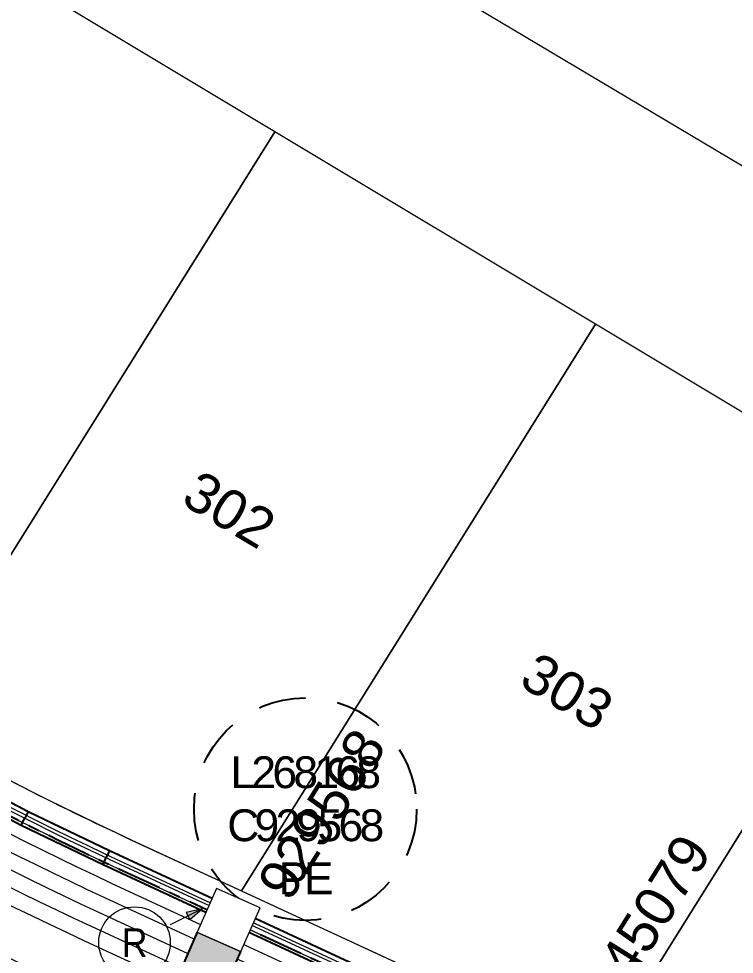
# Model space of a CAD drawing. Header units: metres. Extents: x 264965 to 265706, y 6180501 to 6181430.
# Drawn here: x 265514.9 to 265559.9, y 6181145.9 to 6181204.7 of the extents above; entities that cross this region are included whole.
import ezdxf
from ezdxf.enums import TextEntityAlignment as Align

# ---------------------------------------------------------------- set-up
doc = ezdxf.new("R2010")
doc.units = ezdxf.units.M
doc.linetypes.add('Cable Exist UG', pattern=[7, 4, -1, 1, -1])
doc.linetypes.add('Dash', pattern=[5, 3, -2])
doc.layers.get('0').update_dxf_attribs({"color": 6})
for name, color, linetype, lineweight in [('_User Miscellaneous1', 30, 'Continuous', 13), ('_User Miscellaneous10', 241, 'Continuous', 13), ('_User Miscellaneous8', 196, 'Continuous', 13), ('_User_LV_Exist', 5, 'Continuous', 25), ('_User_SL_Exist', 4, 'Continuous', 25), ('Cadastre Developer_SP_NEW', 92, 'Continuous', 15)]:
    doc.layers.add(name, color=color, linetype=linetype, lineweight=lineweight)
doc.layers.add('_User Miscellaneous12', color=252, linetype='Continuous', lineweight=13, plot=False, transparency=0.5)
doc.layers.add('UG_Details_SP_MISC', color=7, linetype='Continuous')
doc.styles.add('ARIAL', font='arial.ttf', dxfattribs={"height": 2})
doc.styles.add('COLUMN_LABEL', font='arial.ttf', dxfattribs={"height": 2})
doc.styles.add('POLE_LABEL', font='arial.ttf', dxfattribs={"height": 2})
doc.styles.get("Standard").update_dxf_attribs({"font": 'arial.ttf'})

# ---------------------------------------------------------------- blocks, each defined once
blk = doc.blocks.new('PILLAR_EXT')
blk.add_hatch(color=256).paths.add_polyline_path([(-2.5, 1), (-2.5, -1), (2.5, -1), (2.5, 1)])
for p, q in [((0, 1), (0, -1)), ((-2.5, 0), (2.5, 0))]:
    blk.add_line(p, q)
at = {"ltscale": 10}
blk.add_line((2.5, 0), (-2.5, 0), dxfattribs=at)
blk.add_lwpolyline([(-2.5, -1), (-1.25, -1), (1.25, -1), (2.5, -1), (2.5, 1), (-2.5, 1)], close=True)
at = {"width": 0.9, "flags": 8}
blk.add_attdef('ASSET_NUM', text='', height=2, rotation=90, dxfattribs=at).set_placement((-2, 4), align=Align.MIDDLE_LEFT)
for tag, p, flags in [('OWNED_BY', (0, -0.2), 9), ('STATE', (0, -0.4), 9), ('SUPPORT_TYPE', (0, -0.6), 9), ('USAGE', (0, -0.8), 9), ('LEGEND', (0, -1), 9), ('LOCATION', (0, -1.2), 9), ('STREETNAME', (0, -1.8), 9), ('NOTES', (0, -1.4), 9), ('PARENT', (0, -1.6), 9), ('SUBURB', (0, -2), 1)]:
    blk.add_attdef(tag, p, '', height=0.2, dxfattribs=dict(flags=flags))
blk = doc.blocks.new('*U206')
at = {"width": 0.9, "flags": 8}
blk.add_attdef('ASSET_NUM', text='', height=2, dxfattribs=at).set_placement((4, 2), align=Align.MIDDLE_LEFT)
at = {"flags": 1}
blk.add_attdef('Z', (-2.351, -1.813), '', height=0.2, rotation=270, dxfattribs=at)
at = {"flags": 9}
for tag, p in [('NOTES', (-2, -1.813)), ('SUBURB', (-1.8, -1.813)), ('STREETNAME', (-1.6, -1.813)), ('LOCATION', (-1.4, -1.813)), ('LEGEND', (-1.2, -1.813)), ('USAGE', (-1, -1.813)), ('STATE', (-0.8, -1.813)), ('OWNED_BY', (-0.6, -1.813)), ('COLUMN_TYPE', (-0.4, -1.813)), ('STREET_CODE', (-0.2, -1.813)), ('STRUCTURE_PLANT_NUMBER', (0.031, -1.813))]:
    blk.add_attdef(tag, text='', height=0.2, rotation=270, dxfattribs=at).set_placement(p, align=Align.MIDDLE_LEFT)
at = {"ltscale": 10}
blk.add_wipeout([(1.512, -1.488), (-1.488, -1.512), (-1.512, 1.488), (1.488, 1.512)], dxfattribs=at)
blk.add_lwpolyline([(-1.488, -1.512), (1.512, -1.488), (1.488, 1.512), (-1.512, 1.488)], close=True)
blk = doc.blocks.new('*U455')
h = blk.add_hatch(color=256)
h.dxf.hatch_style = 1
h.paths.add_polyline_path([(0.06, -3.758), (-0.439, -3.733), (-0.24, -4.744)])
blk.add_line((-0.24, -4.744), (-0.126, -2.497))
at = {"flags": 128}
blk.add_lwpolyline([(0.06, -3.758), (-0.439, -3.733), (-0.24, -4.744), (0.06, -3.758)], dxfattribs=at)
blk.add_circle((0, 0), 2.25)
at = {"width": 0.9}
blk.add_attdef('CODE', text='', height=1.8, dxfattribs=at).set_placement((0, 0), align=Align.MIDDLE_CENTER)
at = {"flags": 1}
blk.add_attdef('Z', (0, 0), '', height=0.2, dxfattribs=at)
blk = doc.blocks.new('COLUMN_EXT')
blk.add_hatch(color=256).paths.add_polyline_path([(1.5, -1.5), (1.5, 1.5), (-1.5, 1.5), (-1.5, -1.5)])
blk.add_lwpolyline([(1.5, 1.5), (-1.5, 1.5), (-1.5, -1.5), (1.5, -1.5)], close=True)
at = {"flags": 9}
for tag, p in [('SUBURB', (-1.813, 1.8)), ('NOTES', (-1.813, 2)), ('STREETNAME', (-1.813, 1.6)), ('LOCATION', (-1.813, 1.4)), ('LEGEND', (-1.813, 1.2)), ('OWNED_BY', (-1.813, 0.6)), ('USAGE', (-1.813, 1)), ('STATE', (-1.813, 0.8)), ('COLUMN_TYPE', (-1.813, 0.4))]:
    blk.add_attdef(tag, text='', height=0.2, rotation=180, dxfattribs=at).set_placement(p, align=Align.MIDDLE_LEFT)
at = {"flags": 1}
blk.add_attdef('Z', (-1.813, 2.351), '', height=0.2, rotation=180, dxfattribs=at)
at = {"flags": 9}
for tag, style, p in [('STRUCTURE_PLANT_NUMBER', 'POLE_LABEL', (-1.813, -0.031)), ('STREET_CODE', 'COLUMN_LABEL', (-1.813, 0.2))]:
    blk.add_attdef(tag, text='', height=0.2, rotation=180, dxfattribs=dict(at, style=style)).set_placement(p, align=Align.MIDDLE_LEFT)
at = {"style": 'COLUMN_LABEL', "width": 0.9, "flags": 8}
blk.add_attdef('ASSET_NUM', text='', height=2, rotation=270, dxfattribs=at).set_placement((2, -4), align=Align.MIDDLE_LEFT)

msp = doc.modelspace()

# ---------------------------------------------------------------- linework, layer by layer
at = {"layer": '_User Miscellaneous1', "ltscale": 0.5}
for p, q in [((265509.838, 6181157.882), (265515.513, 6181154.901)), ((265509.377, 6181157.04), (265515.082, 6181154.043)), ((265515.513, 6181154.901), (265515.297, 6181154.472)), ((265515.513, 6181154.901), (265520.634, 6181152.44)), ((265515.082, 6181154.043), (265515.297, 6181154.472)), ((265515.082, 6181154.043), (265520.224, 6181151.572)), ((265520.224, 6181151.572), (265520.429, 6181152.006)), ((265520.634, 6181152.44), (265520.429, 6181152.006)), ((265520.634, 6181152.44), (265590.89, 6181119.902)), ((265520.224, 6181151.572), (265590.478, 6181119.034))]:
    msp.add_line(p, q, dxfattribs=at)
at = {"layer": '_User Miscellaneous1', "linetype": 'Continuous'}
msp.add_lwpolyline([(265552.248, 6180696.628), (265706.227, 6181106.533), (265706.227, 6181106.533), (265630.784, 6181153.647), (265223.504, 6181395.748)], dxfattribs=at)
at = {"layer": '_User Miscellaneous10'}
msp.add_lwpolyline([(265543.649, 6180816.081), (265580.425, 6180918.972, -0.015877), (265587.101, 6180935.908), (265627.721, 6181030.198, 0.406457), (265593.324, 6181120.12), (265522.022, 6181153.108, -0.098454), (265461.652, 6181197.04, 0.182856), (265352.412, 6181246.557), (265276.859, 6181251.306), (265272.183, 6181256.61), (265273.875, 6181283.538, 0.288476), (265261.897, 6181305.52), (265219.487, 6181329.251, -0.112599), (265210.289, 6181337.071, 0.162091), (265204.42, 6181342.816), (265196.512, 6181347.24)], format="xyb", dxfattribs=at)
at = {"layer": '_User Miscellaneous12', "color": 5, "transparency": 33554534}
for points in [[(265541.765, 6180816.754), (265578.541, 6180919.645, -0.015877), (265585.264, 6180936.701), (265625.884, 6181030.989, 0.406457), (265592.484, 6181118.305), (265521.182, 6181151.293, -0.098404), (265460.208, 6181195.656, 0.182796), (265352.286, 6181244.561), (265275.907, 6181249.362), (265270.135, 6181255.908), (265271.879, 6181283.664, 0.288476), (265260.921, 6181303.775), (265218.536, 6181327.492, -0.113878), (265208.581, 6181336.016, 0.167045), (265203.495, 6181341.041), (265195.535, 6181345.495)], [(265539.882, 6180817.428), (265576.658, 6180920.318, -0.015877), (265583.428, 6180937.493), (265624.047, 6181031.78, 0.406457), (265591.644, 6181116.49), (265520.343, 6181149.478, -0.098355), (265458.765, 6181194.271, 0.182735), (265352.159, 6181242.565), (265274.955, 6181247.418), (265268.087, 6181255.207), (265269.883, 6181283.789, 0.288476), (265259.944, 6181302.029), (265217.584, 6181325.733, -0.115166), (265206.861, 6181334.979, 0.17342), (265202.575, 6181339.264), (265194.559, 6181343.75)], [(265537.999, 6180818.101), (265574.775, 6180920.991, -0.015877), (265581.592, 6180938.285), (265622.211, 6181032.571, 0.406457), (265590.805, 6181114.674), (265519.503, 6181147.663, -0.098306), (265457.322, 6181192.885, 0.182673), (265352.033, 6181240.569), (265274.002, 6181245.474), (265266.039, 6181254.506), (265267.887, 6181283.915, 0.288476), (265258.967, 6181300.284), (265216.632, 6181323.974, -0.116502), (265205.126, 6181333.966, 0.182178), (265201.662, 6181337.483), (265193.582, 6181342.004)]]:
    msp.add_lwpolyline(points, format="xyb", dxfattribs=at)
at = {"layer": '_User Miscellaneous12', "color": 6, "transparency": 33554534}
msp.add_lwpolyline([(265542.048, 6180816.653), (265578.824, 6180919.544, -0.015877), (265585.54, 6180936.582), (265626.16, 6181030.87, 0.406457), (265592.61, 6181118.577), (265521.308, 6181151.565, -0.098412), (265460.425, 6181195.863, 0.182805), (265352.305, 6181244.86), (265276.05, 6181249.654), (265270.442, 6181256.014), (265272.179, 6181283.645, 0.288476), (265261.067, 6181304.036), (265218.679, 6181327.756, -0.113686), (265208.838, 6181336.173, 0.166227), (265203.633, 6181341.308), (265195.682, 6181345.757)], format="xyb", dxfattribs=at)
at = {"layer": '_User Miscellaneous12', "color": 4, "transparency": 33554534}
msp.add_lwpolyline([(265542.236, 6180816.586), (265579.012, 6180919.477, -0.015877), (265585.724, 6180936.503), (265626.343, 6181030.791, 0.406457), (265592.694, 6181118.759), (265521.392, 6181151.747, -0.098417), (265460.569, 6181196.002, 0.182811), (265352.317, 6181245.06), (265276.145, 6181249.848), (265270.647, 6181256.084), (265272.378, 6181283.632, 0.288476), (265261.165, 6181304.211), (265218.774, 6181327.932, -0.113559), (265209.009, 6181336.278, 0.165698), (265203.725, 6181341.485), (265195.779, 6181345.931)], format="xyb", dxfattribs=at)
at = {"layer": '_User Miscellaneous12', "color": 1, "transparency": 33554534}
for points in [[(265540.824, 6180817.091), (265577.6, 6180919.982, -0.015877), (265584.346, 6180937.097), (265624.966, 6181031.384, 0.406457), (265592.064, 6181117.397), (265520.762, 6181150.386, -0.09838), (265459.487, 6181194.963, 0.182766), (265352.222, 6181243.563), (265275.431, 6181248.39), (265269.111, 6181255.558), (265270.881, 6181283.726, 0.288476), (265260.432, 6181302.902), (265218.06, 6181326.612, -0.114519), (265207.723, 6181335.495, 0.17001), (265203.034, 6181340.153), (265195.047, 6181344.622)], [(265538.94, 6180817.764), (265575.716, 6180920.655, -0.015877), (265582.51, 6180937.889), (265623.129, 6181032.176, 0.406457), (265591.225, 6181115.582), (265519.923, 6181148.571, -0.09833), (265458.043, 6181193.578, 0.182704), (265352.096, 6181241.567), (265274.479, 6181246.446), (265267.063, 6181254.856), (265268.885, 6181283.852, 0.288476), (265259.456, 6181301.157), (265217.108, 6181324.853, -0.115825), (265205.996, 6181334.469, 0.177409), (265202.117, 6181338.374), (265194.07, 6181342.877)], [(265537.057, 6180818.437), (265573.833, 6180921.328, -0.015877), (265580.673, 6180938.681), (265621.292, 6181032.967, 0.406457), (265590.385, 6181113.767), (265519.083, 6181146.755, -0.098282), (265456.601, 6181192.192, 0.182642), (265351.969, 6181239.571), (265273.526, 6181244.502), (265265.015, 6181254.155), (265266.889, 6181283.977, 0.288476), (265258.479, 6181299.411), (265216.155, 6181323.095, -0.117205), (265204.251, 6181333.47, 0.188045), (265201.208, 6181336.591), (265193.094, 6181341.132)]]:
    msp.add_lwpolyline(points, format="xyb", dxfattribs=at)
at = {"layer": '_User Miscellaneous12', "color": 5, "transparency": 33554534}
for points in [[(265584.702, 6180955.615), (265618.537, 6181034.154, 0.406457), (265589.125, 6181111.044), (265571.565, 6181119.168), (265558.556, 6181115.571), (265514.279, 6181050.552, 0.123106), (265508.161, 6181033.938, -1.666667), (265499.409, 6181039.898, 0.123106), (265512.626, 6181051.678), (265555.655, 6181114.864), (265551.956, 6181128.241), (265517.827, 6181144.031, -0.068428), (265471.725, 6181173.579), (265457.241, 6181171.999), (265382.015, 6181075.342, 0.075943), (265355.633, 6181028.152), (265367.22, 6181008.281), (265431.836, 6180997.196, -0.047314), (265486.699, 6180982.339), (265572.15, 6180950.27)], [(265583.182, 6180957.141), (265616.7, 6181034.945, 0.406457), (265588.285, 6181109.229), (265571.391, 6181117.045), (265559.796, 6181113.839), (265515.932, 6181049.426, 0.123106), (265510.149, 6181033.723, -1.666667), (265498.48, 6181041.669, 0.123106), (265510.973, 6181052.804), (265553.481, 6181115.224), (265550.276, 6181126.815), (265516.988, 6181142.216, -0.067357), (265471.085, 6181171.498), (265458.3, 6181170.102), (265383.593, 6181074.113, 0.074598), (265357.841, 6181028.337), (265368.478, 6181010.094), (265432.175, 6180999.167, -0.047314), (265487.401, 6180984.211), (265572.103, 6180952.424)], [(265581.662, 6180958.668), (265614.863, 6181035.737, 0.406457), (265587.446, 6181107.414), (265571.217, 6181114.922), (265561.037, 6181112.107), (265517.586, 6181048.301, 0.123106), (265512.137, 6181033.507, -1.666667), (265497.551, 6181043.44, 0.123106), (265509.32, 6181053.929), (265551.306, 6181115.584), (265548.595, 6181125.388), (265516.148, 6181140.4, -0.066303), (265470.451, 6181169.417), (265459.358, 6181168.206), (265385.171, 6181072.885, 0.073228), (265360.051, 6181028.516), (265369.736, 6181011.908), (265432.513, 6181001.138, -0.047314), (265488.104, 6180986.084), (265572.056, 6180954.578)], [(265580.142, 6180960.194), (265613.026, 6181036.528, 0.406457), (265586.606, 6181105.599), (265571.043, 6181112.799), (265562.277, 6181110.375), (265519.239, 6181047.175, 0.123106), (265514.126, 6181033.292, -1.666667), (265496.622, 6181045.211, 0.123106), (265507.667, 6181055.055), (265549.132, 6181115.944), (265546.914, 6181123.962), (265515.308, 6181138.585, -0.065266), (265469.822, 6181167.336), (265460.417, 6181166.309), (265386.749, 6181071.656, 0.071833), (265362.265, 6181028.689), (265370.993, 6181013.721), (265432.851, 6181003.109, -0.047314), (265488.807, 6180987.956), (265572.009, 6180956.732)]]:
    msp.add_lwpolyline(points, format="xyb", close=True, dxfattribs=at)
at = {"layer": '_User Miscellaneous12', "color": 1, "transparency": 33554534}
for points in [[(265583.942, 6180956.378), (265617.619, 6181034.55, 0.406457), (265588.705, 6181110.137), (265571.478, 6181118.107), (265559.176, 6181114.705), (265515.106, 6181049.989, 0.123106), (265509.155, 6181033.83, -1.666667), (265498.944, 6181040.783, 0.123106), (265511.8, 6181052.241), (265554.568, 6181115.044), (265551.116, 6181127.528), (265517.408, 6181143.123, -0.06789), (265471.404, 6181172.539), (265457.771, 6181171.05), (265382.804, 6181074.727, 0.075273), (265356.736, 6181028.245), (265367.849, 6181009.188), (265432.005, 6180998.181, -0.047314), (265487.05, 6180983.275), (265572.126, 6180951.347)], [(265582.422, 6180957.904), (265615.782, 6181035.341, 0.406457), (265587.865, 6181108.321), (265571.304, 6181115.984), (265560.416, 6181112.973), (265516.759, 6181048.864, 0.123106), (265511.143, 6181033.615, -1.666667), (265498.016, 6181042.555, 0.123106), (265510.147, 6181053.367), (265552.394, 6181115.404), (265549.435, 6181126.102), (265516.568, 6181141.308, -0.066828), (265470.768, 6181170.457), (265458.829, 6181169.154), (265384.382, 6181073.499, 0.073916), (265358.946, 6181028.427), (265369.107, 6181011.001), (265432.344, 6181000.152, -0.047314), (265487.753, 6180985.147), (265572.079, 6180953.501)], [(265580.902, 6180959.431), (265613.945, 6181036.132, 0.406457), (265587.026, 6181106.506), (265571.13, 6181113.861), (265561.657, 6181111.241), (265518.412, 6181047.738, 0.123106), (265513.131, 6181033.4, -1.666667), (265497.087, 6181044.326, 0.123106), (265508.494, 6181054.492), (265550.219, 6181115.764), (265547.755, 6181124.675), (265515.728, 6181139.493, -0.065782), (265470.136, 6181168.376), (265459.888, 6181167.258), (265385.96, 6181072.271, 0.072534), (265361.158, 6181028.603), (265370.364, 6181012.815), (265432.682, 6181002.124, -0.047314), (265488.456, 6180987.02), (265572.032, 6180955.655)]]:
    msp.add_lwpolyline(points, format="xyb", close=True, dxfattribs=at)
at = {"layer": '_User Miscellaneous12', "color": 6, "transparency": 33554534}
msp.add_lwpolyline([(265579.914, 6180960.423), (265612.751, 6181036.647, 0.406457), (265586.48, 6181105.326), (265571.017, 6181112.48), (265562.463, 6181110.115), (265519.487, 6181047.006, 0.123106), (265514.424, 6181033.26, -1.666667), (265496.483, 6181045.477, 0.123106), (265507.419, 6181055.224), (265548.805, 6181115.998), (265546.662, 6181123.748), (265515.182, 6181138.313, -0.065111), (265469.728, 6181167.024), (265460.576, 6181166.025), (265386.986, 6181071.472, 0.071622), (265362.598, 6181028.715), (265371.182, 6181013.993), (265432.902, 6181003.405, -0.047314), (265488.912, 6180988.237), (265572.002, 6180957.055)], format="xyb", close=True, dxfattribs=at)
at = {"layer": '_User Miscellaneous12', "color": 4, "transparency": 33554534}
msp.add_lwpolyline([(265579.762, 6180960.576), (265612.567, 6181036.726, 0.406457), (265586.396, 6181105.145), (265571, 6181112.268), (265562.587, 6181109.942), (265519.652, 6181046.894, 0.123106), (265514.623, 6181033.238, -1.666667), (265496.39, 6181045.654, 0.123106), (265507.254, 6181055.337), (265548.588, 6181116.034), (265546.494, 6181123.606), (265515.098, 6181138.131, -0.065009), (265469.666, 6181166.816), (265460.681, 6181165.835), (265387.144, 6181071.349, 0.071481), (265362.82, 6181028.732), (265371.308, 6181014.175), (265432.935, 6181003.602, -0.047314), (265488.983, 6180988.424), (265571.997, 6180957.27)], format="xyb", close=True, dxfattribs=at)
at = {"layer": '_User_LV_Exist', "linetype": 'Cable Exist UG', "ltscale": 0.7, "transparency": 33554687, "flags": 128}
for points in [[(265550.45, 6181137.752), (265521.182, 6181151.293, -0.021022), (265506.723, 6181158.726, -0.020004)], [(265536.794, 6181097.693, -0.003403), (265549.132, 6181115.944), (265546.914, 6181123.962), (265515.308, 6181138.585, -0.043677), (265483.995, 6181156.54, -0.037513)]]:
    msp.add_lwpolyline(points, format="xyb", dxfattribs=at)
at = {"layer": '_User_SL_Exist', "linetype": 'Dash'}
msp.add_circle((265532.944, 6181155.046), 7, dxfattribs=at)
at = {"layer": 'Cadastre Developer_SP_NEW', "transparency": 33554687, "flags": 128}
for points in [[(265531.031, 6181197.614), (265510.877, 6181209.699), (265488.103, 6181173.258, 0.03072), (265507.788, 6181160.422)], [(265551.186, 6181185.53), (265531.031, 6181197.614), (265507.788, 6181160.422, 0.020909), (265522.022, 6181153.108), (265528.928, 6181149.913)]]:
    msp.add_lwpolyline(points, format="xyb", close=True, dxfattribs=at)
for points in [[(265572.369, 6181172.828), (265551.186, 6181185.53), (265528.928, 6181149.913), (265551.518, 6181139.462)], [(265595.098, 6181159.2), (265572.369, 6181172.828), (265551.518, 6181139.462), (265575.755, 6181128.248)]]:
    msp.add_lwpolyline(points, close=True, dxfattribs=at)
at = {"layer": 'UG_Details_SP_MISC', "ltscale": 0.5}
for p, q in [((265509.838, 6181157.882), (265515.513, 6181154.901)), ((265509.377, 6181157.04), (265515.082, 6181154.043)), ((265515.513, 6181154.901), (265515.297, 6181154.472)), ((265515.513, 6181154.901), (265520.634, 6181152.44)), ((265515.082, 6181154.043), (265515.297, 6181154.472)), ((265515.082, 6181154.043), (265520.224, 6181151.572)), ((265520.224, 6181151.572), (265520.429, 6181152.006)), ((265520.634, 6181152.44), (265520.429, 6181152.006)), ((265520.634, 6181152.44), (265590.89, 6181119.902)), ((265520.224, 6181151.572), (265590.478, 6181119.034))]:
    msp.add_line(p, q, dxfattribs=at)

# ---------------------------------------------------------------- block references
at = {"layer": '_User Miscellaneous1', "ltscale": 0.5}
ref = msp.add_blockref('PILLAR_EXT', (265550.45, 6181137.752), dxfattribs=dict(at, rotation=65.17195385348805))
ref.add_attrib('ASSET_NUM', '145079', dxfattribs={"layer": '0', "height": 2.5, "rotation": 57.99713}).set_placement((265551.338, 6181143.166), align=Align.MIDDLE_LEFT)
at = {"layer": '_User Miscellaneous8', "transparency": 33554687}
ref = msp.add_blockref('*U455', (265522.204, 6181146.66), dxfattribs=dict(at, rotation=119.3988901699086))
ref.add_attrib('CODE', 'R', dxfattribs={"layer": '0', "height": 1.8, "width": 0.9}).set_placement((265522.204, 6181146.66), align=Align.MIDDLE_CENTER)
at = {"layer": '_User_LV_Exist', "ltscale": 0.5}
ref = msp.add_blockref('PILLAR_EXT', (265550.45, 6181137.752), dxfattribs=dict(at, rotation=65.17195385348805))
ref.add_attrib('ASSET_NUM', '145079', dxfattribs={"layer": '0', "height": 2.5, "rotation": 57.99713}).set_placement((265551.338, 6181143.166), align=Align.MIDDLE_LEFT)

# ---------------------------------------------------------------- texts
at = {"layer": '_User_SL_Exist', "insert": (265532.854, 6181154.035), "char_height": 2, "attachment_point": 5}
msp.add_mtext('{\\T0.8;L268168\\PC929568\\PPE}', dxfattribs=at)
at = {"layer": 'Cadastre Developer_SP_NEW', "transparency": 33554687, "style": 'ARIAL'}
for s, p in [('302', (265525.034, 6181174.305)), ('303', (265546.283, 6181162.876))]:
    msp.add_text(s, height=2.5, rotation=329.12694, dxfattribs=at).set_placement(p)

# ---------------------------------------------------------------- next in the draw order: block references
at = {"layer": '_User_SL_Exist', "rotation": 335.8473455290711}
msp.add_blockref('*U206', (265526.92, 6181145.337), dxfattribs=at)

# ---------------------------------------------------------------- next in the draw order: block references
at = {"layer": '_User Miscellaneous1', "ltscale": 0.5, "rotation": 66.31463180986178}
msp.add_blockref('COLUMN_EXT', (265528.125, 6181148.084), dxfattribs=at)
at = {"layer": '_User_SL_Exist', "ltscale": 0.5, "rotation": 66.31463180986178}
msp.add_blockref('COLUMN_EXT', (265526.92, 6181145.337), dxfattribs=at)

# ---------------------------------------------------------------- next in the draw order: block references
at = {"layer": '_User Miscellaneous1', "ltscale": 0.5}
ref = msp.add_blockref('*U206', (265528.125, 6181148.084), dxfattribs=dict(at, rotation=335.8473455290711))
ref.add_attrib('ASSET_NUM', '929568', dxfattribs={"layer": '0', "height": 2.5, "rotation": 57.99713}).set_placement((265530.876, 6181149.802), align=Align.MIDDLE_LEFT)

doc.saveas('drawing.dxf')
